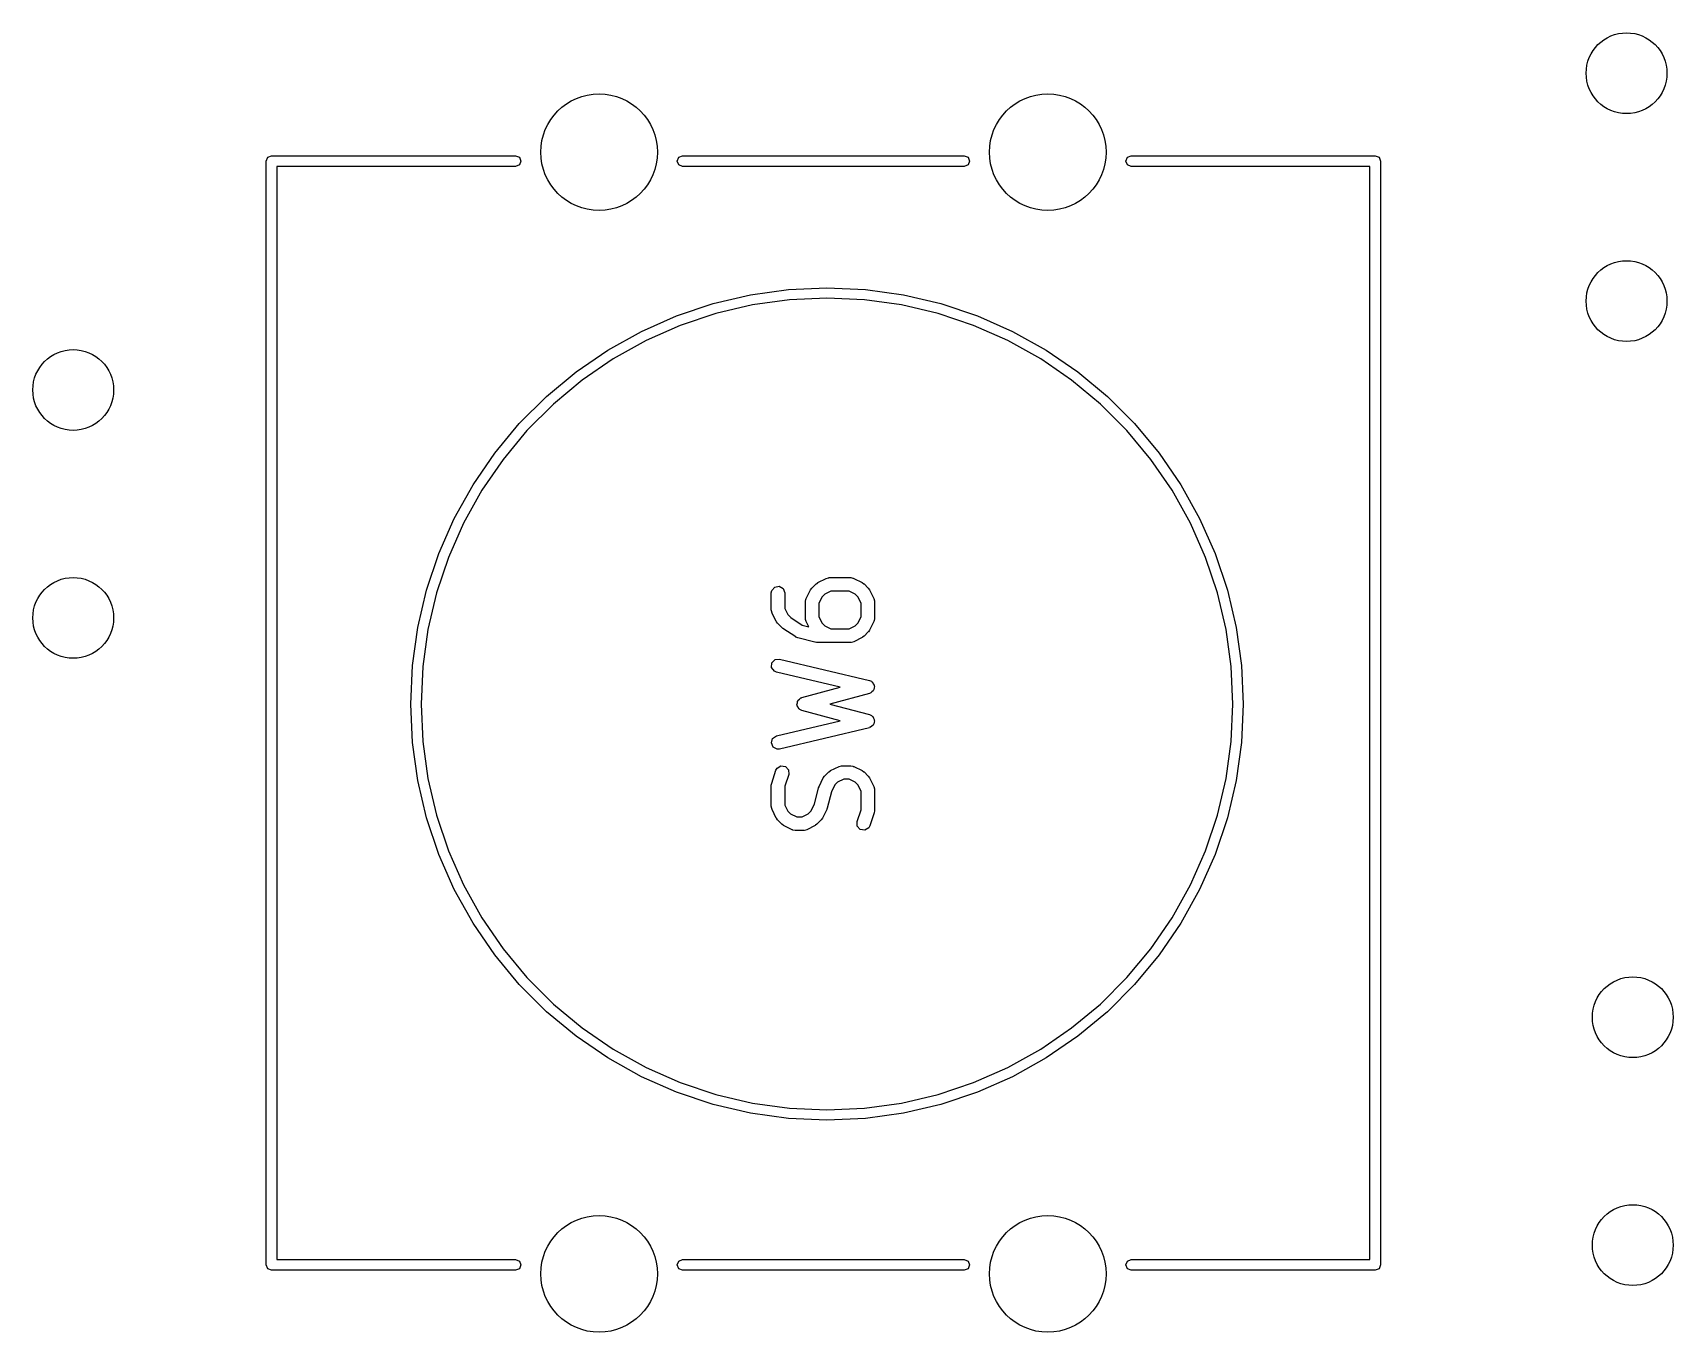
# Model space of a CAD drawing. Extents: x 36 to 247, y -101 to -40.
# Drawn here: x 120.57 to 138.85, y -54.14 to -39.66 of the extents above; entities that cross this region are included whole.
import ezdxf

# ---------------------------------------------------------------- set-up
doc = ezdxf.new("R2010")
doc.units = 0
doc.layers.add('BLACK', color=7, linetype='CONTINUOUS')

msp = doc.modelspace()

# ---------------------------------------------------------------- linework, layer by layer
at = {"layer": 'BLACK', "linetype": 'CONTINUOUS'}
for p, q in [((123.17, -41.09), (123.187574, -41.047574)), ((123.17, -53.39), (123.17, -41.09)), ((123.187574, -41.047574), (123.23, -41.03)), ((123.23, -41.03), (125.95, -41.03)), ((125.95, -41.03), (125.992426, -41.047574)), ((125.992426, -41.047574), (126.01, -41.09)), ((126.01, -41.09), (125.992426, -41.132426)), ((127.75, -41.09), (127.767574, -41.047574)), ((127.767574, -41.132426), (127.75, -41.09)), ((127.767574, -41.047574), (127.81, -41.03)), ((127.81, -41.03), (130.95, -41.03)), ((130.95, -41.03), (130.992426, -41.047574)), ((130.992426, -41.047574), (131.01, -41.09)), ((131.01, -41.09), (130.992426, -41.132426)), ((132.75, -41.09), (132.767574, -41.047574)), ((132.767574, -41.132426), (132.75, -41.09)), ((132.767574, -41.047574), (132.81, -41.03)), ((132.81, -41.03), (135.53, -41.03)), ((135.53, -41.03), (135.572426, -41.047574)), ((135.572426, -41.047574), (135.59, -41.09)), ((135.59, -41.09), (135.59, -53.39)), ((125.95, -41.15), (123.29, -41.15)), ((123.29, -41.15), (123.29, -53.33)), ((125.992426, -41.132426), (125.95, -41.15)), ((127.81, -41.15), (127.767574, -41.132426)), ((130.95, -41.15), (127.81, -41.15)), ((130.992426, -41.132426), (130.95, -41.15)), ((132.81, -41.15), (132.767574, -41.132426)), ((135.47, -41.15), (132.81, -41.15)), ((135.47, -53.33), (135.47, -41.15)), ((128.150464, -42.678043), (128.567577, -42.579939)), ((128.567577, -42.579939), (128.991962, -42.520739)), ((128.991962, -42.520739), (129.42, -42.50095)), ((129.42, -42.50095), (129.848038, -42.520739)), ((129.848038, -42.520739), (130.272423, -42.579939)), ((130.272423, -42.579939), (130.689536, -42.678043)), ((127.744182, -42.814215), (128.150464, -42.678043)), ((128.58874, -42.693151), (128.181982, -42.788819)), ((129.002589, -42.635421), (128.58874, -42.693151)), ((129.42, -42.616123), (129.002589, -42.635421)), ((129.837411, -42.635421), (129.42, -42.616123)), ((130.25126, -42.693151), (129.837411, -42.635421)), ((130.658018, -42.788819), (130.25126, -42.693151)), ((130.689536, -42.678043), (131.095818, -42.814215)), ((127.352197, -42.987293), (127.744182, -42.814215)), ((127.785787, -42.92161), (127.403535, -43.090391)), ((128.181982, -42.788819), (127.785787, -42.92161)), ((131.054213, -42.92161), (130.658018, -42.788819)), ((131.436465, -43.090391), (131.054213, -42.92161)), ((131.095818, -42.814215), (131.487803, -42.987293)), ((126.977855, -43.1958), (127.352197, -42.987293)), ((127.403535, -43.090391), (127.038486, -43.293722)), ((131.801514, -43.293722), (131.436465, -43.090391)), ((131.487803, -42.987293), (131.862145, -43.1958)), ((126.624348, -43.437958), (126.977855, -43.1958)), ((127.038486, -43.293722), (126.693755, -43.529868)), ((132.146245, -43.529868), (131.801514, -43.293722)), ((131.862145, -43.1958), (132.215652, -43.437958)), ((126.294692, -43.711701), (126.624348, -43.437958)), ((132.215652, -43.437958), (132.545308, -43.711701)), ((126.693755, -43.529868), (126.372284, -43.796815)), ((132.467716, -43.796815), (132.146245, -43.529868)), ((125.991701, -44.014692), (126.294692, -43.711701)), ((126.372284, -43.796815), (126.076815, -44.092284)), ((132.763185, -44.092284), (132.467716, -43.796815)), ((132.545308, -43.711701), (132.848299, -44.014692)), ((125.717958, -44.344348), (125.991701, -44.014692)), ((132.848299, -44.014692), (133.122042, -44.344348)), ((126.076815, -44.092284), (125.809868, -44.413755)), ((133.030132, -44.413755), (132.763185, -44.092284)), ((125.4758, -44.697855), (125.717958, -44.344348)), ((125.809868, -44.413755), (125.573722, -44.758486)), ((133.266278, -44.758486), (133.030132, -44.413755)), ((133.122042, -44.344348), (133.3642, -44.697855)), ((125.267293, -45.072197), (125.4758, -44.697855)), ((125.573722, -44.758486), (125.370391, -45.123535)), ((133.469609, -45.123535), (133.266278, -44.758486)), ((133.3642, -44.697855), (133.572707, -45.072197)), ((125.094215, -45.464182), (125.267293, -45.072197)), ((125.370391, -45.123535), (125.20161, -45.505787)), ((133.63839, -45.505787), (133.469609, -45.123535)), ((133.572707, -45.072197), (133.745785, -45.464182)), ((124.958043, -45.870464), (125.094215, -45.464182)), ((125.20161, -45.505787), (125.068819, -45.901982)), ((133.771181, -45.901982), (133.63839, -45.505787)), ((133.745785, -45.464182), (133.881957, -45.870464)), ((124.859939, -46.287577), (124.958043, -45.870464)), ((128.799819, -45.901904), (128.804342, -45.876252)), ((128.804342, -45.876252), (128.837319, -45.836952)), ((128.837319, -45.836952), (128.887843, -45.828043)), ((128.887843, -45.828043), (128.932272, -45.853695)), ((128.932272, -45.853695), (128.949819, -45.901904)), ((129.188689, -45.963601), (129.236308, -45.868363)), ((129.236308, -45.868363), (129.249666, -45.850352)), ((129.249666, -45.850352), (129.250357, -45.848871)), ((129.250357, -45.848871), (129.297976, -45.801252)), ((129.297976, -45.801252), (129.316342, -45.788392)), ((129.316342, -45.788392), (129.317468, -45.787203)), ((129.317468, -45.787203), (129.412706, -45.739584)), ((129.463952, -45.881666), (129.395436, -45.915924)), ((129.412706, -45.739584), (129.437672, -45.732158)), ((129.437672, -45.732158), (129.442033, -45.733199)), ((129.442033, -45.733199), (129.446247, -45.731666)), ((129.446247, -45.731666), (129.684342, -45.731666)), ((129.666637, -45.881666), (129.463952, -45.881666)), ((129.735153, -45.915924), (129.666637, -45.881666)), ((129.684342, -45.731666), (129.709994, -45.736189)), ((129.709994, -45.736189), (129.713429, -45.739071)), ((129.713429, -45.739071), (129.717883, -45.739584)), ((129.717883, -45.739584), (129.813121, -45.787203)), ((129.813121, -45.787203), (129.831129, -45.800559)), ((129.831129, -45.800559), (129.832612, -45.801251)), ((129.832612, -45.801251), (129.880232, -45.84887)), ((129.880232, -45.84887), (129.893094, -45.867238)), ((129.893094, -45.867238), (129.894282, -45.868363)), ((129.894282, -45.868363), (129.941901, -45.963601)), ((133.881957, -45.870464), (133.980061, -46.287577)), ((125.068819, -45.901982), (124.973151, -46.30874)), ((128.799819, -46.09238), (128.799819, -45.901904)), ((128.949819, -45.901904), (128.949819, -46.074675)), ((129.180771, -45.997142), (129.185294, -45.97149)), ((129.180771, -46.187618), (129.180771, -45.997142)), ((129.185294, -45.97149), (129.188176, -45.968054)), ((129.188176, -45.968054), (129.188689, -45.963601)), ((129.365029, -45.946331), (129.330771, -46.014847)), ((129.330771, -46.014847), (129.330771, -46.169913)), ((129.395436, -45.915924), (129.365029, -45.946331)), ((129.765561, -45.946331), (129.735153, -45.915924)), ((129.799819, -46.014847), (129.765561, -45.946331)), ((129.799819, -46.169913), (129.799819, -46.014847)), ((129.941901, -45.963601), (129.949327, -45.988567)), ((129.949327, -45.988567), (129.948285, -45.992928)), ((129.948285, -45.992928), (129.949819, -45.997142)), ((129.949819, -45.997142), (129.949819, -46.187618)), ((133.866849, -46.30874), (133.771181, -45.901982)), ((128.801352, -46.096593), (128.799819, -46.09238)), ((128.800311, -46.100954), (128.801352, -46.096593)), ((128.807737, -46.125921), (128.800311, -46.100954)), ((128.855356, -46.221159), (128.807737, -46.125921)), ((128.856545, -46.222284), (128.855356, -46.221159)), ((128.869405, -46.240651), (128.856545, -46.222284)), ((128.917024, -46.28827), (128.869405, -46.240651)), ((128.949819, -46.074675), (128.984077, -46.143191)), ((128.984077, -46.143191), (129.017837, -46.176951)), ((129.017837, -46.176951), (129.143708, -46.260865)), ((129.182304, -46.191831), (129.180771, -46.187618)), ((129.181263, -46.196192), (129.182304, -46.191831)), ((129.188689, -46.221159), (129.181263, -46.196192)), ((129.217804, -46.279389), (129.188689, -46.221159)), ((129.330771, -46.169913), (129.365029, -46.238429)), ((129.365029, -46.238429), (129.395436, -46.268836)), ((129.735153, -46.268835), (129.765561, -46.238428)), ((129.765561, -46.238428), (129.799819, -46.169913)), ((129.941901, -46.221159), (129.894282, -46.316397)), ((129.942413, -46.216705), (129.941901, -46.221159)), ((129.945296, -46.21327), (129.942413, -46.216705)), ((129.949819, -46.187618), (129.945296, -46.21327)), ((124.800739, -46.711962), (124.859939, -46.287577)), ((124.973151, -46.30874), (124.915421, -46.722589)), ((128.92019, -46.289746), (128.917024, -46.28827)), ((128.928454, -46.297641), (128.92019, -46.289746)), ((129.071312, -46.392879), (128.928454, -46.297641)), ((129.071731, -46.392981), (129.071312, -46.392879)), ((129.094724, -46.403236), (129.071731, -46.392981)), ((129.2852, -46.450855), (129.094724, -46.403236)), ((129.143708, -46.260865), (129.217804, -46.279389)), ((129.395436, -46.268836), (129.463952, -46.303094)), ((129.463952, -46.303094), (129.666637, -46.303094)), ((129.666637, -46.303094), (129.735153, -46.268835)), ((129.813121, -46.397557), (129.717883, -46.445176)), ((129.814246, -46.396368), (129.813121, -46.397557)), ((129.832612, -46.383509), (129.814246, -46.396368)), ((129.880232, -46.33589), (129.832612, -46.383509)), ((129.880922, -46.334408), (129.880232, -46.33589)), ((129.894282, -46.316397), (129.880922, -46.334408)), ((133.924579, -46.722589), (133.866849, -46.30874)), ((133.980061, -46.287577), (134.039261, -46.711962)), ((129.288648, -46.450494), (129.2852, -46.450855)), ((129.30339, -46.453094), (129.288648, -46.450494)), ((129.684342, -46.453094), (129.30339, -46.453094)), ((129.688555, -46.45156), (129.684342, -46.453094)), ((129.692916, -46.452602), (129.688555, -46.45156)), ((129.717883, -46.445176), (129.692916, -46.452602)), ((124.78095, -47.14), (124.800739, -46.711962)), ((124.915421, -46.722589), (124.896123, -47.14)), ((128.802948, -46.732864), (128.805983, -46.68165)), ((128.833541, -46.774047), (128.802948, -46.732864)), ((128.805983, -46.68165), (128.841228, -46.644371)), ((128.857447, -46.784388), (128.833541, -46.774047)), ((128.841228, -46.644371), (128.892191, -46.638468)), ((129.568303, -46.953639), (128.857447, -46.784388)), ((128.892191, -46.638468), (129.892191, -46.876563)), ((133.943877, -47.14), (133.924579, -46.722589)), ((134.039261, -46.711962), (134.05905, -47.14)), ((129.141208, -47.067531), (129.568303, -46.953639)), ((129.892191, -46.876563), (129.916097, -46.886904)), ((129.916097, -46.886904), (129.920788, -46.893218)), ((129.920788, -46.893218), (129.927916, -46.896553)), ((129.927916, -46.896553), (129.935691, -46.913281)), ((129.935691, -46.913281), (129.946691, -46.928087)), ((129.943655, -46.979301), (129.938248, -46.985019)), ((129.944746, -46.960886), (129.943655, -46.979301)), ((129.949542, -46.943076), (129.944746, -46.960886)), ((129.946691, -46.928087), (129.946225, -46.935941)), ((129.946225, -46.935941), (129.949542, -46.943076)), ((124.800739, -47.568038), (124.78095, -47.14)), ((124.896123, -47.14), (124.915421, -47.557411)), ((129.08581, -47.146446), (129.090854, -47.12771)), ((129.088701, -47.152665), (129.08581, -47.146446)), ((129.088112, -47.159497), (129.088701, -47.152665)), ((129.099257, -47.175374), (129.088112, -47.159497)), ((129.090854, -47.12771), (129.092522, -47.108384)), ((129.092522, -47.108384), (129.097365, -47.103529)), ((129.097365, -47.103529), (129.099148, -47.096908)), ((129.099148, -47.096908), (129.115052, -47.085799)), ((129.115052, -47.085799), (129.128755, -47.072064)), ((129.128755, -47.072064), (129.135585, -47.071458)), ((129.135585, -47.071458), (129.141208, -47.067531)), ((129.894144, -47.021991), (129.451613, -47.139999)), ((129.451613, -47.139999), (129.894144, -47.258007)), ((129.900595, -47.017485), (129.894144, -47.021991)), ((129.90841, -47.01658), (129.900595, -47.017485)), ((129.921083, -47.003174), (129.90841, -47.01658)), ((129.936204, -46.992614), (129.921083, -47.003174)), ((129.938248, -46.985019), (129.936204, -46.992614)), ((133.924579, -47.557411), (133.943877, -47.14)), ((134.05905, -47.14), (134.039261, -47.568038)), ((128.857447, -47.49561), (129.568303, -47.326358)), ((129.107436, -47.192968), (129.099257, -47.175374)), ((129.113647, -47.195873), (129.107436, -47.192968)), ((129.117588, -47.201487), (129.113647, -47.195873)), ((129.141208, -47.212467), (129.117588, -47.201487)), ((129.568303, -47.326358), (129.141208, -47.212467)), ((129.894144, -47.258007), (129.917764, -47.268987)), ((129.917764, -47.268987), (129.922285, -47.275427)), ((129.922285, -47.275427), (129.929319, -47.278951)), ((129.929319, -47.278951), (129.936641, -47.295877)), ((129.936641, -47.295877), (129.947241, -47.310977)), ((129.944417, -47.343708), (129.942831, -47.362091)), ((129.949688, -47.326037), (129.944417, -47.343708)), ((129.947241, -47.310977), (129.946564, -47.318816)), ((129.946564, -47.318816), (129.949688, -47.326037)), ((128.79995, -47.573008), (128.814614, -47.523846)), ((128.814614, -47.523846), (128.857447, -47.49561)), ((129.892191, -47.403435), (128.892191, -47.64153)), ((129.898759, -47.399105), (129.892191, -47.403435)), ((129.906597, -47.39841), (129.898759, -47.399105)), ((129.919628, -47.385347), (129.906597, -47.39841)), ((129.935024, -47.375199), (129.919628, -47.385347)), ((129.937271, -47.367663), (129.935024, -47.375199)), ((129.942831, -47.362091), (129.937271, -47.367663)), ((124.859939, -47.992423), (124.800739, -47.568038)), ((124.915421, -47.557411), (124.973151, -47.97126)), ((128.820319, -47.620094), (128.79995, -47.573008)), ((128.866188, -47.643072), (128.820319, -47.620094)), ((128.892191, -47.64153), (128.866188, -47.643072)), ((133.866849, -47.97126), (133.924579, -47.557411)), ((134.039261, -47.568038), (133.980061, -47.992423)), ((128.803668, -48.021044), (128.851287, -47.878187)), ((128.851287, -47.878187), (128.863689, -47.855282)), ((128.863689, -47.855282), (128.907402, -47.828427)), ((128.907402, -47.828427), (128.95815, -47.835952)), ((128.95815, -47.835952), (128.992188, -47.874338)), ((128.992188, -47.874338), (128.993589, -47.925622)), ((129.440833, -47.89649), (129.459199, -47.88363)), ((129.459199, -47.88363), (129.460325, -47.882441)), ((129.460325, -47.882441), (129.555563, -47.834822)), ((129.555563, -47.834822), (129.580529, -47.827396)), ((129.580529, -47.827396), (129.58489, -47.828437)), ((129.58489, -47.828437), (129.589104, -47.826904)), ((129.589104, -47.826904), (129.684342, -47.826904)), ((129.684342, -47.826904), (129.709994, -47.831427)), ((129.709994, -47.831427), (129.713429, -47.834309)), ((129.713429, -47.834309), (129.717883, -47.834822)), ((129.717883, -47.834822), (129.813121, -47.882441)), ((129.813121, -47.882441), (129.831129, -47.895797)), ((124.958043, -48.409536), (124.859939, -47.992423)), ((124.973151, -47.97126), (125.068819, -48.378018)), ((128.799819, -48.044761), (128.803712, -48.022678)), ((128.799819, -48.282856), (128.799819, -48.044761)), ((128.803712, -48.022678), (128.803668, -48.021044)), ((128.993589, -47.925622), (128.949819, -48.056931)), ((128.949819, -48.056931), (128.949819, -48.265151)), ((129.280244, -48.25668), (129.325867, -48.07419)), ((129.325867, -48.07419), (129.331139, -48.062367)), ((129.331139, -48.062367), (129.331546, -48.058839)), ((129.331546, -48.058839), (129.379165, -47.963601)), ((129.379165, -47.963601), (129.392523, -47.94559)), ((129.392523, -47.94559), (129.393214, -47.944109)), ((129.393214, -47.944109), (129.440833, -47.89649)), ((129.507886, -48.041569), (129.469392, -48.118556)), ((129.538293, -48.011162), (129.507886, -48.041569)), ((129.606809, -47.976904), (129.538293, -48.011162)), ((129.666637, -47.976904), (129.606809, -47.976904)), ((129.735153, -48.011162), (129.666637, -47.976904)), ((129.765561, -48.041569), (129.735153, -48.011162)), ((129.799819, -48.110085), (129.765561, -48.041569)), ((129.831129, -47.895797), (129.832612, -47.896489)), ((129.832612, -47.896489), (129.880232, -47.944108)), ((129.880232, -47.944108), (129.893094, -47.962476)), ((129.893094, -47.962476), (129.894282, -47.963601)), ((129.894282, -47.963601), (129.941901, -48.058839)), ((129.941901, -48.058839), (129.949327, -48.083805)), ((133.771181, -48.378018), (133.866849, -47.97126)), ((133.980061, -47.992423), (133.881957, -48.409536)), ((129.241751, -48.333667), (129.280244, -48.25668)), ((129.469392, -48.118556), (129.42377, -48.301046)), ((129.799819, -48.318305), (129.799819, -48.110085)), ((129.949327, -48.083805), (129.948285, -48.088166)), ((129.948285, -48.088166), (129.949819, -48.09238)), ((129.949819, -48.09238), (129.949819, -48.330475)), ((125.094215, -48.815818), (124.958043, -48.409536)), ((125.068819, -48.378018), (125.20161, -48.774213)), ((128.801352, -48.287069), (128.799819, -48.282856)), ((128.800311, -48.29143), (128.801352, -48.287069)), ((128.807737, -48.316397), (128.800311, -48.29143)), ((128.855356, -48.411635), (128.807737, -48.316397)), ((128.856545, -48.41276), (128.855356, -48.411635)), ((128.869405, -48.431127), (128.856545, -48.41276)), ((128.917024, -48.478746), (128.869405, -48.431127)), ((128.949819, -48.265151), (128.984077, -48.333667)), ((128.984077, -48.333667), (129.014484, -48.364074)), ((129.014484, -48.364074), (129.083, -48.398332)), ((129.083, -48.398332), (129.142828, -48.398332)), ((129.142828, -48.398332), (129.211344, -48.364074)), ((129.211344, -48.364074), (129.241751, -48.333667)), ((129.356423, -48.431127), (129.308804, -48.478746)), ((129.357114, -48.429645), (129.356423, -48.431127)), ((129.370472, -48.411635), (129.357114, -48.429645)), ((129.418091, -48.316397), (129.370472, -48.411635)), ((129.418497, -48.312868), (129.418091, -48.316397)), ((129.42377, -48.301046), (129.418497, -48.312868)), ((129.756049, -48.449615), (129.799819, -48.318305)), ((129.94597, -48.354193), (129.898351, -48.497049)), ((129.949819, -48.330475), (129.945925, -48.352557)), ((129.945925, -48.352557), (129.94597, -48.354193)), ((133.63839, -48.774213), (133.771181, -48.378018)), ((133.881957, -48.409536), (133.745785, -48.815818)), ((128.918505, -48.479437), (128.917024, -48.478746)), ((128.936516, -48.492795), (128.918505, -48.479437)), ((129.031754, -48.540414), (128.936516, -48.492795)), ((129.036207, -48.540926), (129.031754, -48.540414)), ((129.039643, -48.543809), (129.036207, -48.540926)), ((129.065295, -48.548332), (129.039643, -48.543809)), ((129.160533, -48.548332), (129.065295, -48.548332)), ((129.164746, -48.546798), (129.160533, -48.548332)), ((129.169107, -48.54784), (129.164746, -48.546798)), ((129.194074, -48.540414), (129.169107, -48.54784)), ((129.289312, -48.492795), (129.194074, -48.540414)), ((129.290437, -48.491605), (129.289312, -48.492795)), ((129.308804, -48.478746), (129.290437, -48.491605)), ((129.75745, -48.500899), (129.756049, -48.449615)), ((129.791487, -48.539284), (129.75745, -48.500899)), ((129.842236, -48.546809), (129.791487, -48.539284)), ((129.885948, -48.519954), (129.842236, -48.546809)), ((129.898351, -48.497049), (129.885948, -48.519954)), ((125.20161, -48.774213), (125.370391, -49.156465)), ((133.469609, -49.156465), (133.63839, -48.774213)), ((125.267293, -49.207803), (125.094215, -48.815818)), ((133.745785, -48.815818), (133.572707, -49.207803)), ((125.370391, -49.156465), (125.573722, -49.521514)), ((133.266278, -49.521514), (133.469609, -49.156465)), ((125.4758, -49.582145), (125.267293, -49.207803)), ((133.572707, -49.207803), (133.3642, -49.582145)), ((125.573722, -49.521514), (125.809868, -49.866245)), ((133.030132, -49.866245), (133.266278, -49.521514)), ((125.717958, -49.935652), (125.4758, -49.582145)), ((133.3642, -49.582145), (133.122042, -49.935652)), ((125.809868, -49.866245), (126.076815, -50.187716)), ((132.763185, -50.187716), (133.030132, -49.866245)), ((125.991701, -50.265308), (125.717958, -49.935652)), ((133.122042, -49.935652), (132.848299, -50.265308)), ((126.294692, -50.568299), (125.991701, -50.265308)), ((126.076815, -50.187716), (126.372284, -50.483185)), ((132.467716, -50.483185), (132.763185, -50.187716)), ((132.848299, -50.265308), (132.545308, -50.568299)), ((126.624348, -50.842042), (126.294692, -50.568299)), ((126.372284, -50.483185), (126.693755, -50.750132)), ((132.146245, -50.750132), (132.467716, -50.483185)), ((132.545308, -50.568299), (132.215652, -50.842042)), ((126.693755, -50.750132), (127.038486, -50.986278)), ((131.801514, -50.986278), (132.146245, -50.750132)), ((126.977855, -51.0842), (126.624348, -50.842042)), ((127.038486, -50.986278), (127.403535, -51.189609)), ((131.436465, -51.189609), (131.801514, -50.986278)), ((132.215652, -50.842042), (131.862145, -51.0842)), ((127.352197, -51.292707), (126.977855, -51.0842)), ((131.862145, -51.0842), (131.487803, -51.292707)), ((127.744182, -51.465785), (127.352197, -51.292707)), ((127.403535, -51.189609), (127.785787, -51.35839)), ((127.785787, -51.35839), (128.181982, -51.491181)), ((130.658018, -51.491181), (131.054213, -51.35839)), ((131.054213, -51.35839), (131.436465, -51.189609)), ((131.487803, -51.292707), (131.095818, -51.465785)), ((128.150464, -51.601957), (127.744182, -51.465785)), ((128.181982, -51.491181), (128.58874, -51.586849)), ((130.25126, -51.586849), (130.658018, -51.491181)), ((131.095818, -51.465785), (130.689536, -51.601957)), ((128.567577, -51.700061), (128.150464, -51.601957)), ((128.991962, -51.759261), (128.567577, -51.700061)), ((128.58874, -51.586849), (129.002589, -51.644579)), ((129.002589, -51.644579), (129.42, -51.663877)), ((129.42, -51.663877), (129.837411, -51.644579)), ((129.837411, -51.644579), (130.25126, -51.586849)), ((130.272423, -51.700061), (129.848038, -51.759261)), ((130.689536, -51.601957), (130.272423, -51.700061)), ((129.42, -51.77905), (128.991962, -51.759261)), ((129.848038, -51.759261), (129.42, -51.77905)), ((123.29, -53.33), (125.95, -53.33)), ((125.95, -53.33), (125.992426, -53.347574)), ((125.992426, -53.347574), (126.01, -53.39)), ((127.75, -53.39), (127.767574, -53.347574)), ((127.767574, -53.347574), (127.81, -53.33)), ((127.81, -53.33), (130.95, -53.33)), ((130.95, -53.33), (130.992426, -53.347574)), ((130.992426, -53.347574), (131.01, -53.39)), ((132.75, -53.39), (132.767574, -53.347574)), ((132.767574, -53.347574), (132.81, -53.33)), ((132.81, -53.33), (135.47, -53.33)), ((123.187574, -53.432426), (123.17, -53.39)), ((123.23, -53.45), (123.187574, -53.432426)), ((125.95, -53.45), (123.23, -53.45)), ((125.992426, -53.432426), (125.95, -53.45)), ((126.01, -53.39), (125.992426, -53.432426)), ((127.767574, -53.432426), (127.75, -53.39)), ((127.81, -53.45), (127.767574, -53.432426)), ((130.95, -53.45), (127.81, -53.45)), ((130.992426, -53.432426), (130.95, -53.45)), ((131.01, -53.39), (130.992426, -53.432426)), ((132.767574, -53.432426), (132.75, -53.39)), ((132.81, -53.45), (132.767574, -53.432426)), ((135.53, -53.45), (132.81, -53.45)), ((135.572426, -53.432426), (135.53, -53.45)), ((135.59, -53.39), (135.572426, -53.432426))]:
    msp.add_line(p, q, dxfattribs=at)
at = {"layer": 'BLACK'}
for centre, radius in [((138.33, -40.11), 0.45), ((126.88, -40.99), 0.65), ((131.88, -40.99), 0.65), ((138.33, -42.65), 0.45), ((121.02, -43.64), 0.45), ((121.02, -46.18), 0.45), ((138.4, -50.63), 0.45), ((138.4, -53.17), 0.45), ((126.88, -53.49), 0.65), ((131.88, -53.49), 0.65)]:
    msp.add_circle(centre, radius, dxfattribs=at)

doc.saveas('drawing.dxf')
